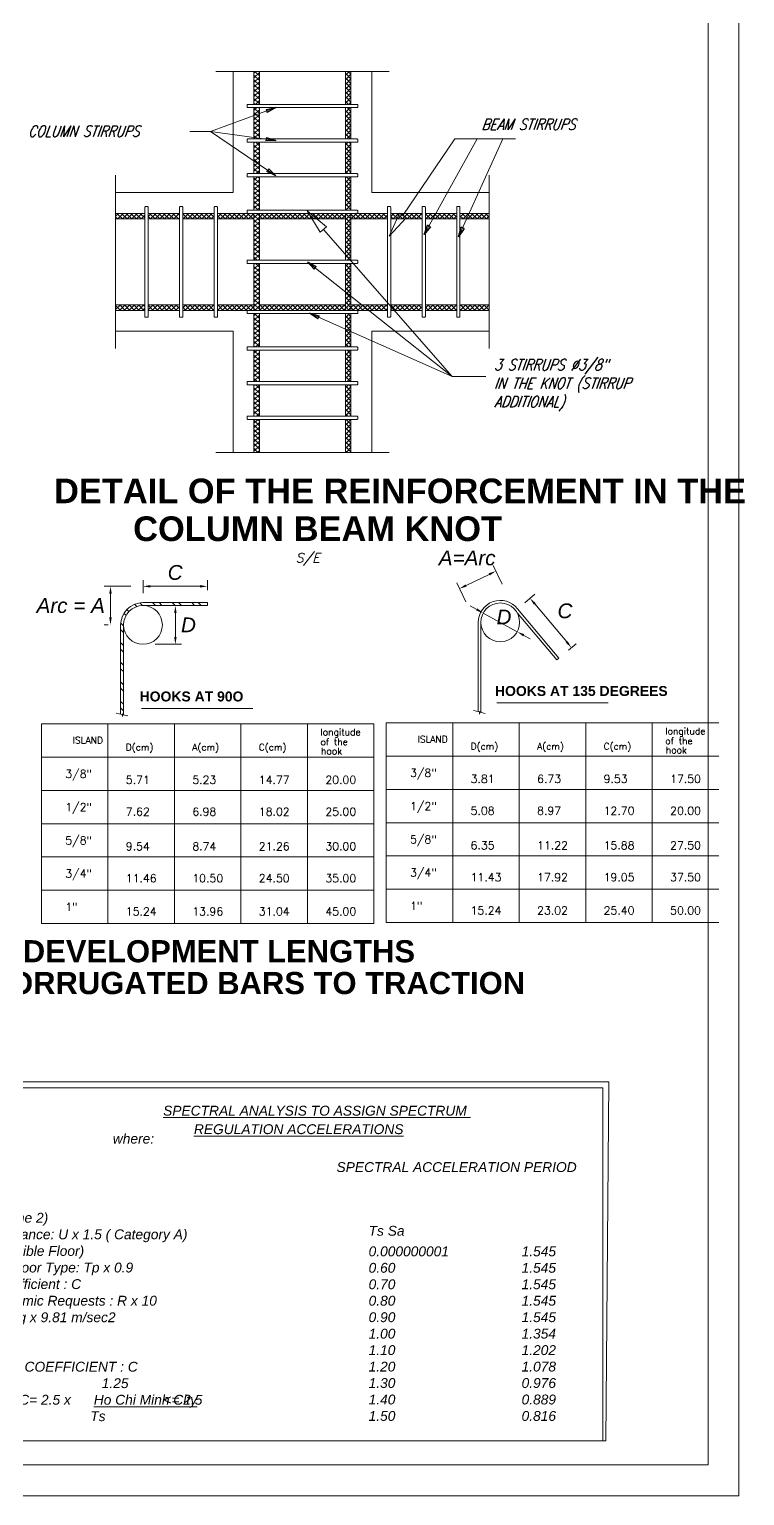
# Model space of a CAD drawing. Header units: millimetres. Extents: x 68 to 194, y 47 to 103.
# Drawn here: x 187.99 to 193.8, y 75.1 to 87.01 of the extents above; entities that cross this region are included whole.
import ezdxf

# ---------------------------------------------------------------- set-up
doc = ezdxf.new("R2010")
doc.units = ezdxf.units.MM
for name, color, linetype, lineweight in [('E_Fierros', 2, 'Continuous', 50), ('G_Complemento', 30, 'Continuous', 20), ('G_Texto', 122, 'Continuous', 20)]:
    doc.layers.add(name, color=color, linetype=linetype, lineweight=lineweight)
doc.layers.add('G_Acotación', color=171, linetype='Continuous')
doc.styles.add('ARIAL', font='ariali.ttf', dxfattribs={"height": 0.12})
doc.styles.add('Textos', font='simplex.shx', dxfattribs={"width": 0.8, "oblique": 20})
doc.styles.add('Titulo Detalles', font='swissb.ttf')
doc.dimstyles.new('Indicadores', dxfattribs={"dimtxt": 0.08, "dimasz": 0.08, "dimexe": 0.05, "dimexo": 0.1, "dimgap": 0.05, "dimtad": 2, "dimtih": 1, "dimtoh": 1, "dimzin": 4, "dimdsep": 46, "dimtxsty": 'ARIAL', "dimblk1": 'ARCHTICK', "dimblk2": 'ARCHTICK', "dimsah": 1, "dimcen": 0.02, "dimclrd": 8, "dimclre": 8, "dimclrt": 7, "dimadec": 0, "dimazin": 0, "dimtfac": 1, "dimtmove": 2, "dimatfit": 3, "dimldrblk": 'CLOSEDBLANK', "dimfxl": 0, "dimtolj": 1, "dimtzin": 4, "dimlwd": 9, "dimlwe": 9, "dimarcsym": 0})
pattern_1 = [(315, (-71.905076, 10.154783), (0.0189427278, 0.0189427278), [])]
pattern_2 = [(45, (-71.905076, 10.154783), (-0.0189427278, 0.0189427278), [])]

# ---------------------------------------------------------------- blocks, each defined once
blk = doc.blocks.new('*D428')
at = {"layer": 'Defpoints', "color": 0}
for p in [(188.914, 82.331), (188.914, 82.016), (189.177, 82.016)]:
    blk.add_point(p, dxfattribs=at)
at = {"layer": 'G_Acotación', "color": 8, "lineweight": 9}
for p, q in [((189.014, 82.331), (189.227, 82.331)), ((189.177, 82.271), (189.177, 82.076)), ((189.014, 82.016), (189.227, 82.016))]:
    blk.add_line(p, q, dxfattribs=at)
at = {"layer": 'G_Acotación', "color": 8}
for points in [[(189.167, 82.271), (189.187, 82.271), (189.177, 82.331)], [(189.167, 82.076), (189.187, 82.076), (189.177, 82.016)]]:
    blk.add_solid(points, dxfattribs=at)
at = {"layer": 'G_Acotación', "color": 7, "lineweight": 5, "insert": (189.283, 82.174), "char_height": 0.12, "attachment_point": 5, "style": 'ARIAL'}
blk.add_mtext('\\A1;D', dxfattribs=at)
blk = doc.blocks.new('_ClosedBlank')
at = {"color": 0, "linetype": 'ByBlock', "lineweight": -2}
for p, q in [((-1, 0.167), (0, 0)), ((-1, 0.167), (-1, -0.167)), ((0, 0), (-1, -0.167))]:
    blk.add_line(p, q, dxfattribs=at)
blk = doc.blocks.new('*D429')
at = {"layer": 'Defpoints', "color": 0}
for p in [(188.914, 82.487), (188.914, 82.331), (189.437, 82.355)]:
    blk.add_point(p, dxfattribs=at)
at = {"layer": 'G_Acotación', "color": 8, "lineweight": 9}
for p, q in [((188.914, 82.431), (188.914, 82.537)), ((189.437, 82.455), (189.437, 82.537)), ((189.377, 82.487), (188.974, 82.487))]:
    blk.add_line(p, q, dxfattribs=at)
at = {"layer": 'G_Acotación', "color": 8}
for points in [[(188.974, 82.497), (188.974, 82.477), (188.914, 82.487)], [(189.377, 82.497), (189.377, 82.477), (189.437, 82.487)]]:
    blk.add_solid(points, dxfattribs=at)
at = {"layer": 'G_Acotación', "color": 7, "lineweight": 5, "insert": (189.175, 82.599), "char_height": 0.12, "attachment_point": 5, "style": 'ARIAL'}
blk.add_mtext('\\A1;C', dxfattribs=at)
blk = doc.blocks.new('*D430')
at = {"layer": 'Defpoints', "color": 0}
for p in [(188.914, 82.487), (188.65, 82.174), (188.732, 82.174)]:
    blk.add_point(p, dxfattribs=at)
at = {"layer": 'G_Acotación', "color": 8, "lineweight": 9}
for p, q in [((188.814, 82.487), (188.6, 82.487)), ((188.65, 82.427), (188.65, 82.234)), ((188.632, 82.174), (188.6, 82.174))]:
    blk.add_line(p, q, dxfattribs=at)
at = {"layer": 'G_Acotación', "color": 8}
for points in [[(188.64, 82.427), (188.66, 82.427), (188.65, 82.487)], [(188.64, 82.234), (188.66, 82.234), (188.65, 82.174)]]:
    blk.add_solid(points, dxfattribs=at)
at = {"layer": 'G_Acotación', "color": 7, "lineweight": 5, "insert": (188.327, 82.33), "char_height": 0.12, "attachment_point": 5, "style": 'ARIAL'}
blk.add_mtext('\\A1;Arc = A', dxfattribs=at)
blk = doc.blocks.new('*D431')
at = {"layer": 'Defpoints', "color": 0}
for p in [(191.937, 82.29), (192.056, 82.39), (192.291, 81.904)]:
    blk.add_point(p, dxfattribs=at)
at = {"layer": 'G_Acotación', "color": 8, "lineweight": 9}
for p, q in [((192.013, 82.354), (192.094, 82.422)), ((192.354, 82.035), (192.095, 82.344)), ((192.368, 81.969), (192.431, 82.021))]:
    blk.add_line(p, q, dxfattribs=at)
at = {"layer": 'G_Acotación', "color": 8}
for points in [[(192.102, 82.351), (192.087, 82.338), (192.056, 82.39)], [(192.362, 82.042), (192.346, 82.029), (192.392, 81.989)]]:
    blk.add_solid(points, dxfattribs=at)
at = {"layer": 'G_Acotación', "color": 7, "lineweight": 5, "insert": (192.34, 82.287), "char_height": 0.12, "attachment_point": 5, "style": 'ARIAL'}
blk.add_mtext('\\A1;C', dxfattribs=at)
blk = doc.blocks.new('*D432')
at = {"layer": 'Defpoints', "color": 0}
for p in [(191.677, 82.27), (191.953, 82.118)]:
    blk.add_point(p, dxfattribs=at)
at = {"layer": 'G_Acotación', "color": 8, "lineweight": 9}
for p, q in [((191.624, 82.299), (191.571, 82.328)), ((191.677, 82.27), (191.953, 82.118)), ((192.005, 82.089), (192.058, 82.061))]:
    blk.add_line(p, q, dxfattribs=at)
at = {"layer": 'G_Acotación', "color": 8}
for points in [[(191.629, 82.308), (191.619, 82.29), (191.677, 82.27)], [(192.01, 82.098), (192, 82.081), (191.953, 82.118)]]:
    blk.add_solid(points, dxfattribs=at)
at = {"layer": 'G_Acotación', "color": 7, "lineweight": 5, "insert": (191.845, 82.238), "char_height": 0.12, "attachment_point": 5, "style": 'ARIAL'}
blk.add_mtext('\\A1;D', dxfattribs=at)
blk = doc.blocks.new('*D433')
at = {"layer": 'Defpoints', "color": 0}
for p in [(191.779, 82.61), (191.873, 82.414), (191.577, 82.272)]:
    blk.add_point(p, dxfattribs=at)
at = {"layer": 'G_Acotación', "color": 8, "lineweight": 9}
for p, q in [((191.83, 82.504), (191.757, 82.655)), ((191.537, 82.494), (191.725, 82.584)), ((191.534, 82.362), (191.461, 82.514))]:
    blk.add_line(p, q, dxfattribs=at)
at = {"layer": 'G_Acotación', "color": 8}
for points in [[(191.721, 82.593), (191.729, 82.575), (191.779, 82.61)], [(191.533, 82.503), (191.541, 82.485), (191.483, 82.468)]]:
    blk.add_solid(points, dxfattribs=at)
at = {"layer": 'G_Acotación', "color": 7, "lineweight": 5, "insert": (191.546, 82.717), "char_height": 0.12, "attachment_point": 5, "style": 'ARIAL'}
blk.add_mtext('\\A1;A=Arc', dxfattribs=at)
blk = doc.blocks.new('_ArchTick')
at = {"color": 0, "linetype": 'ByBlock', "const_width": 0.15}
blk.add_lwpolyline([(-0.5, -0.5), (0.5, 0.5)], dxfattribs=at)

msp = doc.modelspace()

# ---------------------------------------------------------------- hatches: boundary and pattern name
at = {"layer": 'E_Fierros', "linetype": 'ByBlock', "lineweight": 5}
h = msp.add_hatch(dxfattribs=at)
h.set_pattern_fill('ANSI32', color=256, scale=0.3, angle=90, style=0)
h.set_pattern_definition([(135, (140.57734, 52.49165), (-0.07954951, -0.07954951), []), (135, (140.57734, 52.54468), (-0.07954951, -0.07954951), [])])
h.paths.add_polyline_path([(189.4369, 82.3311), (189.4369, 82.3547), (188.9136, 82.3547, 0.4142136), (188.7325, 82.1736), (188.7325, 81.7686), (188.7325, 81.449), (188.7481, 81.445), (188.7492, 81.4538), (188.7497, 81.4448), (188.7561, 81.4432), (188.7561, 81.7686), (188.7561, 82.1736, -0.4142136), (188.9136, 82.3311)])
at = {"layer": 'G_Complemento', "lineweight": 5}
h = msp.add_hatch(dxfattribs=at)
h.set_pattern_fill('LINE', color=256, scale=0.008438, angle=315, style=0)
h.set_pattern_definition(pattern_1)
h.paths.add_polyline_path([(189.8594, 86.3739), (189.8148, 86.3739), (189.8148, 86.1194), (189.8594, 86.1194)])
h.paths.add_polyline_path([(189.8594, 86.0927), (189.8148, 86.0927), (189.8148, 85.8382), (189.8594, 85.8382)])
h.paths.add_polyline_path([(189.8594, 85.8114), (189.8148, 85.8114), (189.8148, 85.5422), (189.8594, 85.5422)])
h.paths.add_polyline_path([(189.8594, 85.5154), (189.8148, 85.5154), (189.8148, 85.1351), (189.8594, 85.1351)])
h.paths.add_polyline_path([(189.8594, 85.1083), (189.8148, 85.1083), (189.8148, 84.7279), (189.8594, 84.7279)])
h.paths.add_polyline_path([(189.8594, 84.7011), (189.8148, 84.7011), (189.8148, 84.4319), (189.8594, 84.4319)])
h.paths.add_polyline_path([(189.8594, 84.4052), (189.8148, 84.4052), (189.8148, 84.1507), (189.8594, 84.1507)])
h.paths.add_polyline_path([(189.8594, 84.1239), (189.8148, 84.1239), (189.8148, 83.8694), (189.8594, 83.8694)])
h.paths.add_polyline_path([(189.8594, 83.8427), (189.8148, 83.8427), (189.8148, 83.5748), (189.8594, 83.5748)])
h.paths.add_polyline_path([(190.6023, 83.8427), (190.5576, 83.8427), (190.5576, 83.5748), (190.6023, 83.5748)])
h.paths.add_polyline_path([(190.6023, 84.1239), (190.5576, 84.1239), (190.5576, 83.8694), (190.6023, 83.8694)])
h.paths.add_polyline_path([(190.6023, 84.4052), (190.5576, 84.4052), (190.5576, 84.1507), (190.6023, 84.1507)])
h.paths.add_polyline_path([(190.6023, 84.7011), (190.5576, 84.7011), (190.5576, 84.4319), (190.6023, 84.4319)])
h.paths.add_polyline_path([(190.6023, 85.1083), (190.5576, 85.1083), (190.5576, 84.7279), (190.6023, 84.7279)])
h.paths.add_polyline_path([(190.6023, 85.5154), (190.5576, 85.5154), (190.5576, 85.1351), (190.6023, 85.1351)])
h.paths.add_polyline_path([(190.6023, 85.8114), (190.5576, 85.8114), (190.5576, 85.5422), (190.6023, 85.5422)])
h.paths.add_polyline_path([(190.6023, 86.0927), (190.5576, 86.0927), (190.5576, 85.8382), (190.6023, 85.8382)])
h.paths.add_polyline_path([(190.6023, 86.3739), (190.5576, 86.3739), (190.5576, 86.1194), (190.6023, 86.1194)])
h.paths.add_polyline_path([(190.6023, 86.6685), (190.5576, 86.6685), (190.5576, 86.4007), (190.6023, 86.4007)])
h = msp.add_hatch(dxfattribs=at)
h.set_pattern_fill('LINE', color=256, scale=0.008438, angle=45, style=0)
h.set_pattern_definition(pattern_2)
h.paths.add_polyline_path([(189.8594, 86.3739), (189.8148, 86.3739), (189.8148, 86.1194), (189.8594, 86.1194)])
h.paths.add_polyline_path([(189.8594, 86.0927), (189.8148, 86.0927), (189.8148, 85.8382), (189.8594, 85.8382)])
h.paths.add_polyline_path([(189.8594, 85.8114), (189.8148, 85.8114), (189.8148, 85.5422), (189.8594, 85.5422)])
h.paths.add_polyline_path([(189.8594, 85.5154), (189.8148, 85.5154), (189.8148, 85.1351), (189.8594, 85.1351)])
h.paths.add_polyline_path([(189.8594, 85.1083), (189.8148, 85.1083), (189.8148, 84.7279), (189.8594, 84.7279)])
h.paths.add_polyline_path([(189.8594, 84.7011), (189.8148, 84.7011), (189.8148, 84.4319), (189.8594, 84.4319)])
h.paths.add_polyline_path([(189.8594, 84.4052), (189.8148, 84.4052), (189.8148, 84.1507), (189.8594, 84.1507)])
h.paths.add_polyline_path([(189.8594, 84.1239), (189.8148, 84.1239), (189.8148, 83.8694), (189.8594, 83.8694)])
h.paths.add_polyline_path([(189.8594, 83.8427), (189.8148, 83.8427), (189.8148, 83.5748), (189.8594, 83.5748)])
h.paths.add_polyline_path([(190.6023, 83.8427), (190.5576, 83.8427), (190.5576, 83.5748), (190.6023, 83.5748)])
h.paths.add_polyline_path([(190.6023, 84.1239), (190.5576, 84.1239), (190.5576, 83.8694), (190.6023, 83.8694)])
h.paths.add_polyline_path([(190.6023, 84.4052), (190.5576, 84.4052), (190.5576, 84.1507), (190.6023, 84.1507)])
h.paths.add_polyline_path([(190.6023, 84.7011), (190.5576, 84.7011), (190.5576, 84.4319), (190.6023, 84.4319)])
h.paths.add_polyline_path([(190.6023, 85.1083), (190.5576, 85.1083), (190.5576, 84.7279), (190.6023, 84.7279)])
h.paths.add_polyline_path([(190.6023, 85.5154), (190.5576, 85.5154), (190.5576, 85.1351), (190.6023, 85.1351)])
h.paths.add_polyline_path([(190.6023, 85.8114), (190.5576, 85.8114), (190.5576, 85.5422), (190.6023, 85.5422)])
h.paths.add_polyline_path([(190.6023, 86.0927), (190.5576, 86.0927), (190.5576, 85.8382), (190.6023, 85.8382)])
h.paths.add_polyline_path([(190.6023, 86.3739), (190.5576, 86.3739), (190.5576, 86.1194), (190.6023, 86.1194)])
h.paths.add_polyline_path([(190.6023, 86.6685), (190.5576, 86.6685), (190.5576, 86.4007), (190.6023, 86.4007)])
h = msp.add_hatch(dxfattribs=at)
h.set_pattern_fill('LINE', color=256, scale=0.008438, angle=45, style=0)
h.set_pattern_definition(pattern_2)
h.paths.add_polyline_path([(189.8594, 86.6685), (189.8148, 86.6685), (189.8148, 86.4007), (189.8594, 86.4007)])
h = msp.add_hatch(dxfattribs=at)
h.set_pattern_fill('LINE', color=256, scale=0.008438, angle=315, style=0)
h.set_pattern_definition(pattern_1)
h.paths.add_polyline_path([(189.8594, 86.6685), (189.8148, 86.6685), (189.8148, 86.4007), (189.8594, 86.4007)])
h = msp.add_hatch(dxfattribs=at)
h.set_pattern_fill('LINE', color=256, scale=0.008438, angle=45, style=0)
h.set_pattern_definition(pattern_2)
h.paths.add_polyline_path([(188.9295, 85.5154), (188.6919, 85.5154), (188.6919, 85.4708), (188.9295, 85.4708)])
h.paths.add_polyline_path([(189.2107, 85.5154), (188.9563, 85.5154), (188.9563, 85.4708), (189.2107, 85.4708)])
h.paths.add_polyline_path([(189.492, 85.5154), (189.2375, 85.5154), (189.2375, 85.4708), (189.492, 85.4708)])
h.paths.add_polyline_path([(189.8148, 85.5154), (189.7658, 85.5154), (189.5188, 85.5154), (189.5188, 85.4708), (189.8148, 85.4708)])
h.paths.add_polyline_path([(190.5576, 85.5154), (189.8594, 85.5154), (189.8594, 85.4708), (190.5576, 85.4708)])
h.paths.add_polyline_path([(190.8982, 85.5154), (190.6023, 85.5154), (190.6023, 85.4708), (190.8982, 85.4708)])
h.paths.add_polyline_path([(191.1795, 85.5154), (190.925, 85.5154), (190.925, 85.4708), (191.1795, 85.4708)])
h.paths.add_polyline_path([(191.4607, 85.5154), (191.2063, 85.5154), (191.2063, 85.4708), (191.4607, 85.4708)])
h.paths.add_polyline_path([(191.7251, 85.5154), (191.4875, 85.5154), (191.4875, 85.4708), (191.7251, 85.4708)])
h.paths.add_polyline_path([(191.7251, 84.7726), (191.4875, 84.7726), (191.4875, 84.7279), (191.7251, 84.7279)])
h.paths.add_polyline_path([(191.4607, 84.7726), (191.2063, 84.7726), (191.2063, 84.7279), (191.4607, 84.7279)])
h.paths.add_polyline_path([(191.1795, 84.7726), (190.925, 84.7726), (190.925, 84.7279), (191.1795, 84.7279)])
h.paths.add_polyline_path([(190.8982, 84.7726), (190.6023, 84.7726), (190.6023, 84.7279), (190.6512, 84.7279), (190.8982, 84.7279)])
h.paths.add_polyline_path([(190.5576, 84.7726), (189.8594, 84.7726), (189.8594, 84.7279), (190.5576, 84.7279)])
h.paths.add_polyline_path([(189.8148, 84.7726), (189.5188, 84.7726), (189.5188, 84.7279), (189.8148, 84.7279)])
h.paths.add_polyline_path([(189.492, 84.7726), (189.2375, 84.7726), (189.2375, 84.7279), (189.492, 84.7279)])
h.paths.add_polyline_path([(189.2107, 84.7726), (188.9563, 84.7726), (188.9563, 84.7279), (189.2107, 84.7279)])
h.paths.add_polyline_path([(188.9295, 84.7726), (188.6919, 84.7726), (188.6919, 84.7279), (188.9295, 84.7279)])
h = msp.add_hatch(dxfattribs=at)
h.set_pattern_fill('LINE', color=256, scale=0.008438, angle=315, style=0)
h.set_pattern_definition(pattern_1)
h.paths.add_polyline_path([(188.9295, 85.5154), (188.6919, 85.5154), (188.6919, 85.4708), (188.9295, 85.4708)])
h.paths.add_polyline_path([(189.2107, 85.5154), (188.9563, 85.5154), (188.9563, 85.4708), (189.2107, 85.4708)])
h.paths.add_polyline_path([(189.492, 85.5154), (189.2375, 85.5154), (189.2375, 85.4708), (189.492, 85.4708)])
h.paths.add_polyline_path([(189.8148, 85.5154), (189.7658, 85.5154), (189.5188, 85.5154), (189.5188, 85.4708), (189.8148, 85.4708)])
h.paths.add_polyline_path([(190.5576, 85.5154), (189.8594, 85.5154), (189.8594, 85.4708), (190.5576, 85.4708)])
h.paths.add_polyline_path([(190.8982, 85.5154), (190.6023, 85.5154), (190.6023, 85.4708), (190.8982, 85.4708)])
h.paths.add_polyline_path([(191.1795, 85.5154), (190.925, 85.5154), (190.925, 85.4708), (191.1795, 85.4708)])
h.paths.add_polyline_path([(191.4607, 85.5154), (191.2063, 85.5154), (191.2063, 85.4708), (191.4607, 85.4708)])
h.paths.add_polyline_path([(191.7251, 85.5154), (191.4875, 85.5154), (191.4875, 85.4708), (191.7251, 85.4708)])
h.paths.add_polyline_path([(191.7251, 84.7726), (191.4875, 84.7726), (191.4875, 84.7279), (191.7251, 84.7279)])
h.paths.add_polyline_path([(191.4607, 84.7726), (191.2063, 84.7726), (191.2063, 84.7279), (191.4607, 84.7279)])
h.paths.add_polyline_path([(191.1795, 84.7726), (190.925, 84.7726), (190.925, 84.7279), (191.1795, 84.7279)])
h.paths.add_polyline_path([(190.8982, 84.7726), (190.6023, 84.7726), (190.6023, 84.7279), (190.6512, 84.7279), (190.8982, 84.7279)])
h.paths.add_polyline_path([(190.5576, 84.7726), (189.8594, 84.7726), (189.8594, 84.7279), (190.5576, 84.7279)])
h.paths.add_polyline_path([(189.8148, 84.7726), (189.5188, 84.7726), (189.5188, 84.7279), (189.8148, 84.7279)])
h.paths.add_polyline_path([(189.492, 84.7726), (189.2375, 84.7726), (189.2375, 84.7279), (189.492, 84.7279)])
h.paths.add_polyline_path([(189.2107, 84.7726), (188.9563, 84.7726), (188.9563, 84.7279), (189.2107, 84.7279)])
h.paths.add_polyline_path([(188.9295, 84.7726), (188.6919, 84.7726), (188.6919, 84.7279), (188.9295, 84.7279)])

# ---------------------------------------------------------------- linework, layer by layer
at = {"lineweight": 5}
for points in [[(193.7519, 75.1029), (193.7519, 102.6587), (152.7019, 102.6587), (152.7019, 75.1029)], [(193.5019, 75.3529), (193.5019, 102.4087), (152.9519, 102.4087), (152.9519, 75.3529)]]:
    msp.add_lwpolyline(points, close=True, dxfattribs=at)
at = {"layer": 'E_Fierros', "linetype": 'ByBlock', "lineweight": 5}
for p, q in [((188.9136, 82.3547), (189.4369, 82.3547)), ((188.9136, 82.3311), (189.4369, 82.3311)), ((189.4369, 82.3547), (189.4369, 82.3311)), ((191.9548, 82.3051), (192.2911, 81.9043)), ((188.7325, 82.1736), (188.7325, 81.7686)), ((188.7561, 82.1736), (188.7561, 81.7686)), ((191.6361, 82.1943), (191.6361, 81.4691)), ((191.6571, 82.1943), (191.6571, 81.7893)), ((191.9514, 82.2725), (192.273, 81.8891)), ((192.2911, 81.9043), (192.273, 81.8891)), ((188.7325, 81.7686), (188.7325, 81.449)), ((188.7561, 81.7686), (188.7561, 81.4432)), ((191.6571, 81.7893), (191.6571, 81.4639))]:
    msp.add_line(p, q, dxfattribs=at)
for centre in [(188.9136, 82.1736), (191.8146, 82.1943)]:
    msp.add_circle(centre, 0.1575, dxfattribs=at)
for centre, radius, start, end in [((188.9136, 82.1736), 0.1811, 90, 180), ((191.8148, 82.1942), 0.1786, 38.40169, 179.96038)]:
    msp.add_arc(centre, radius, start, end, dxfattribs=at)
at = {"layer": 'G_Acotación', "lineweight": 5}
msp.add_line((190.3788, 85.3854), (191.4243, 84.191), dxfattribs=at)
msp.add_lwpolyline([(191.0237, 85.4971), (191.4459, 86.1199), (191.6281, 86.1199)], dxfattribs=at)
at = {"layer": 'G_Complemento', "lineweight": 5}
for p, q in [((189.5054, 86.6685), (190.9116, 86.6685)), ((188.6919, 84.4185), (188.6919, 85.8248)), ((191.7251, 84.4185), (191.7251, 85.8248)), ((190.9116, 83.5748), (189.5054, 83.5748)), ((188.0892, 81.3696), (188.0892, 79.7496)), ((188.0892, 81.3696), (190.7892, 81.3696)), ((188.6292, 81.3696), (188.6292, 79.7496)), ((189.1692, 81.3696), (189.1692, 79.7496)), ((189.7092, 81.3673), (189.7092, 79.7496)), ((190.2492, 81.3649), (190.2492, 79.7496)), ((190.7892, 81.3696), (190.7892, 79.7496)), ((190.8887, 81.3776), (190.8887, 79.7576)), ((190.8887, 81.3776), (193.5887, 81.3776)), ((191.4287, 81.3776), (191.4287, 79.7576)), ((191.9687, 81.3776), (191.9687, 79.7576)), ((192.5087, 81.3752), (192.5087, 79.7576)), ((193.0487, 81.3728), (193.0487, 79.7576)), ((188.0892, 81.0996), (190.7892, 81.0996)), ((190.8887, 81.1076), (193.5887, 81.1076)), ((188.0892, 80.8296), (190.7892, 80.8296)), ((190.8887, 80.8376), (193.5887, 80.8376)), ((188.0892, 80.5596), (190.7892, 80.5596)), ((190.8887, 80.5676), (193.5887, 80.5676)), ((188.0892, 80.2896), (190.7892, 80.2896)), ((190.8887, 80.2976), (193.5887, 80.2976)), ((188.0892, 80.0196), (190.7892, 80.0196)), ((190.8887, 80.0276), (193.5887, 80.0276)), ((188.0892, 79.7496), (190.7892, 79.7496)), ((190.8887, 79.7576), (193.5887, 79.7576))]:
    msp.add_line(p, q, dxfattribs=at)
for points in [[(189.7585, 86.3934), (189.7585, 86.3812, 0.4142136), (189.7658, 86.3739), (190.6512, 86.3739, 0.4142136), (190.6585, 86.3812), (190.6585, 86.3934, 0.4142136), (190.6512, 86.4007), (189.7658, 86.4007, 0.4142136)], [(189.7585, 86.1121), (189.7585, 86.1, 0.4142136), (189.7658, 86.0927), (190.6512, 86.0927, 0.4142136), (190.6585, 86.1), (190.6585, 86.1121, 0.4142136), (190.6512, 86.1194), (189.7658, 86.1194, 0.4142136)], [(189.7585, 85.8309), (189.7585, 85.8187, 0.4142136), (189.7658, 85.8114), (190.6512, 85.8114, 0.4142136), (190.6585, 85.8187), (190.6585, 85.8309, 0.4142136), (190.6512, 85.8382), (189.7658, 85.8382, 0.4142136)], [(188.9368, 85.5717), (188.949, 85.5717, -0.4142136), (188.9563, 85.5644), (188.9563, 84.679, -0.4142136), (188.949, 84.6717), (188.9368, 84.6717, -0.4142136), (188.9295, 84.679), (188.9295, 85.5644, -0.4142136)], [(189.2181, 85.5717), (189.2302, 85.5717, -0.4142136), (189.2375, 85.5644), (189.2375, 84.679, -0.4142136), (189.2302, 84.6717), (189.2181, 84.6717, -0.4142136), (189.2107, 84.679), (189.2107, 85.5644, -0.4142136)], [(189.4993, 85.5717), (189.5115, 85.5717, -0.4142136), (189.5188, 85.5644), (189.5188, 84.679, -0.4142136), (189.5115, 84.6717), (189.4993, 84.6717, -0.4142136), (189.492, 84.679), (189.492, 85.5644, -0.4142136)], [(190.9177, 85.5717), (190.9056, 85.5717, 0.4142136), (190.8982, 85.5644), (190.8982, 84.679, 0.4142136), (190.9056, 84.6717), (190.9177, 84.6717, 0.4142136), (190.925, 84.679), (190.925, 85.5644, 0.4142136)], [(191.199, 85.5717), (191.1868, 85.5717, 0.4142136), (191.1795, 85.5644), (191.1795, 84.679, 0.4142136), (191.1868, 84.6717), (191.199, 84.6717, 0.4142136), (191.2063, 84.679), (191.2063, 85.5644, 0.4142136)], [(191.4802, 85.5717), (191.4681, 85.5717, 0.4142136), (191.4607, 85.5644), (191.4607, 84.679, 0.4142136), (191.4681, 84.6717), (191.4802, 84.6717, 0.4142136), (191.4875, 84.679), (191.4875, 85.5644, 0.4142136)], [(189.7585, 84.4125), (189.7585, 84.4246, -0.4142136), (189.7658, 84.4319), (190.6512, 84.4319, -0.4142136), (190.6585, 84.4246), (190.6585, 84.4125, -0.4142136), (190.6512, 84.4052), (189.7658, 84.4052, -0.4142136)], [(189.7585, 84.1312), (189.7585, 84.1434, -0.4142136), (189.7658, 84.1507), (190.6512, 84.1507, -0.4142136), (190.6585, 84.1434), (190.6585, 84.1312, -0.4142136), (190.6512, 84.1239), (189.7658, 84.1239, -0.4142136)], [(189.7585, 83.85), (189.7585, 83.8621, -0.4142136), (189.7658, 83.8694), (190.6512, 83.8694, -0.4142136), (190.6585, 83.8621), (190.6585, 83.85, -0.4142136), (190.6512, 83.8427), (189.7658, 83.8427, -0.4142136)]]:
    msp.add_lwpolyline(points, format="xyb", close=True, dxfattribs=at)
at = {"layer": 'G_Complemento', "linetype": 'ByBlock', "lineweight": 5}
for points in [[(188.7913, 81.4347), (188.7497, 81.4448), (188.7492, 81.4538), (188.7462, 81.4292), (188.7452, 81.4458), (188.6966, 81.4583)], [(191.6923, 81.4554), (191.6507, 81.4655), (191.6502, 81.4745), (191.6472, 81.4499), (191.6462, 81.4665), (191.5976, 81.479)]]:
    msp.add_lwpolyline(points, dxfattribs=at)
at = {"layer": 'G_Complemento', "color": 0, "lineweight": 5}
msp.add_lwpolyline([(186.4783, 75.5488), (192.672, 75.5488), (192.697, 78.4644), (186.5033, 78.4644)], close=True, dxfattribs=at)
at = {"layer": 'G_Complemento', "lineweight": 5, "ltscale": 1.1}
msp.add_lwpolyline([(186.5033, 75.5488), (192.647, 75.5488), (192.647, 78.4144), (186.5033, 78.4144)], close=True, dxfattribs=at)
at = {"layer": 'G_Texto', "lineweight": 5}
for p, q in [((189.646, 85.6842), (189.646, 86.6685)), ((189.8148, 86.6685), (189.8148, 86.4007)), ((189.8594, 86.6685), (189.8594, 86.4007)), ((190.5576, 86.4007), (190.5576, 86.6685)), ((190.6023, 86.4007), (190.6023, 86.6685)), ((190.771, 86.6685), (190.771, 85.6842)), ((189.8148, 86.3739), (189.8148, 86.1194)), ((189.8594, 86.3739), (189.8594, 86.1194)), ((190.5576, 86.1194), (190.5576, 86.3739)), ((190.6023, 86.1194), (190.6023, 86.3739)), ((189.8148, 86.0927), (189.8148, 85.8382)), ((189.8594, 86.0927), (189.8594, 85.8382)), ((190.5576, 85.8382), (190.5576, 86.0927)), ((190.6023, 85.8382), (190.6023, 86.0927)), ((189.8148, 85.8114), (189.8148, 85.5422)), ((189.8594, 85.8114), (189.8594, 85.5422)), ((190.5576, 85.5422), (190.5576, 85.8114)), ((190.6023, 85.5422), (190.6023, 85.8114)), ((189.646, 85.6842), (188.6919, 85.6842)), ((191.7251, 85.6842), (190.771, 85.6842)), ((188.9295, 85.5154), (188.6919, 85.5154)), ((189.2107, 85.5154), (188.9563, 85.5154)), ((189.492, 85.5154), (189.2375, 85.5154)), ((189.8148, 85.5154), (189.5188, 85.5154)), ((189.8148, 85.5154), (189.8148, 85.1351)), ((189.8594, 85.5154), (189.8594, 85.1351)), ((190.5576, 85.5154), (189.8594, 85.5154)), ((190.5576, 85.1351), (190.5576, 85.5154)), ((190.6023, 85.1351), (190.6023, 85.5154)), ((190.8982, 85.5154), (190.6023, 85.5154)), ((191.1795, 85.5154), (190.925, 85.5154)), ((191.4607, 85.5154), (191.2063, 85.5154)), ((191.7251, 85.5154), (191.4875, 85.5154)), ((188.9295, 85.4708), (188.6919, 85.4708)), ((189.2107, 85.4708), (188.9563, 85.4708)), ((189.492, 85.4708), (189.2375, 85.4708)), ((189.8148, 85.4708), (189.5188, 85.4708)), ((190.5576, 85.4708), (189.8594, 85.4708)), ((190.8982, 85.4708), (190.6023, 85.4708)), ((191.1795, 85.4708), (190.925, 85.4708)), ((191.4607, 85.4708), (191.2063, 85.4708)), ((191.7251, 85.4708), (191.4875, 85.4708)), ((189.8148, 85.1083), (189.8148, 84.7279)), ((189.8594, 85.1083), (189.8594, 84.7279)), ((190.5576, 84.7279), (190.5576, 85.1083)), ((190.6023, 84.7279), (190.6023, 85.1083)), ((188.6919, 84.7726), (188.9295, 84.7726)), ((188.6919, 84.7279), (188.9295, 84.7279)), ((188.9563, 84.7726), (189.2107, 84.7726)), ((188.9563, 84.7279), (189.2107, 84.7279)), ((189.2375, 84.7726), (189.492, 84.7726)), ((189.2375, 84.7279), (189.492, 84.7279)), ((189.5188, 84.7726), (189.8148, 84.7726)), ((189.5188, 84.7279), (189.8148, 84.7279)), ((189.8148, 84.7011), (189.8148, 84.4319)), ((189.8594, 84.7726), (190.5576, 84.7726)), ((189.8594, 84.7279), (190.5576, 84.7279)), ((189.8594, 84.7011), (189.8594, 84.4319)), ((190.5576, 84.4319), (190.5576, 84.7011)), ((190.6023, 84.7726), (190.8982, 84.7726)), ((190.6023, 84.7279), (190.8982, 84.7279)), ((190.6023, 84.4319), (190.6023, 84.7011)), ((190.925, 84.7726), (191.1795, 84.7726)), ((190.925, 84.7279), (191.1795, 84.7279)), ((191.2063, 84.7726), (191.4607, 84.7726)), ((191.2063, 84.7279), (191.4607, 84.7279)), ((191.4875, 84.7726), (191.7251, 84.7726)), ((191.4875, 84.7279), (191.7251, 84.7279)), ((188.6919, 84.5592), (189.646, 84.5592)), ((189.646, 83.5748), (189.646, 84.5592)), ((190.771, 84.5592), (191.7251, 84.5592)), ((190.771, 84.5592), (190.771, 83.5748)), ((189.8148, 84.4052), (189.8148, 84.1507)), ((189.8594, 84.4052), (189.8594, 84.1507)), ((190.5576, 84.1507), (190.5576, 84.4052)), ((190.6023, 84.1507), (190.6023, 84.4052)), ((189.8148, 84.1239), (189.8148, 83.8694)), ((189.8594, 84.1239), (189.8594, 83.8694)), ((190.5576, 83.8694), (190.5576, 84.1239)), ((190.6023, 83.8694), (190.6023, 84.1239)), ((189.8148, 83.8427), (189.8148, 83.5748)), ((189.8594, 83.8427), (189.8594, 83.5748)), ((190.5576, 83.5748), (190.5576, 83.8427)), ((190.6023, 83.5748), (190.6023, 83.8427)), ((188.9023, 81.496), (189.8049, 81.496)), ((191.7874, 81.5405), (192.69, 81.5405))]:
    msp.add_line(p, q, dxfattribs=at)
for points in [[(189.7585, 85.5349), (189.7585, 85.5227, 0.4142136), (189.7658, 85.5154), (190.6512, 85.5154, 0.4142136), (190.6585, 85.5227), (190.6585, 85.5349, 0.4142136), (190.6512, 85.5422), (189.7658, 85.5422, 0.4142136)], [(189.7585, 85.1278), (189.7585, 85.1156, 0.4142136), (189.7658, 85.1083), (190.6512, 85.1083, 0.4142136), (190.6585, 85.1156), (190.6585, 85.1278, 0.4142136), (190.6512, 85.1351), (189.7658, 85.1351, 0.4142136)], [(189.7585, 84.7206), (189.7585, 84.7084, 0.4142136), (189.7658, 84.7011), (190.6512, 84.7011, 0.4142136), (190.6585, 84.7084), (190.6585, 84.7206, 0.4142136), (190.6512, 84.7279), (189.7658, 84.7279, 0.4142136)]]:
    msp.add_lwpolyline(points, format="xyb", close=True, dxfattribs=at)

# ---------------------------------------------------------------- block references
at = {"layer": 'G_Acotación', "lineweight": 5}
for p, xscale, yscale, zscale, rotation in [((190.2471, 85.5359), 0.2000000000000913, 0.2000000000000913, 0.2000000000000913, 131.1976665072062), ((190.9115, 85.3316), 0.2000000000000467, 0.2000000000000467, 0.2000000000000467, 235.8658550653198)]:
    msp.add_blockref('_ClosedBlank', p, dxfattribs=dict(at, xscale=xscale, yscale=yscale, zscale=zscale, rotation=rotation))

# ---------------------------------------------------------------- texts
at = {"layer": 'G_Texto', "lineweight": 5, "style": 'Textos', "oblique": 20, "width": 0.8}
for s, p in [('COLUMN STIRRUPS', (187.9797, 86.137)), ('BEAM STIRRUPS', (191.6614, 86.1935))]:
    msp.add_text(s, height=0.09, dxfattribs=at).set_placement(p)
at = {"layer": 'G_Texto', "lineweight": 5}
for s, height, style, p in [('DETAIL OF THE REINFORCEMENT IN THE', 0.2, 'Titulo Detalles', (188.1917, 83.162)), ('COLUMN BEAM KNOT', 0.2, 'Titulo Detalles', (188.834, 82.8549)), ('HOOKS AT 90O', 0.081, 'Titulo Detalles', (188.8868, 81.5522)), ('HOOKS AT 135 DEGREES', 0.081, 'Titulo Detalles', (191.7719, 81.5967)), ('longitude', 0.054, 'Textos', (190.3547, 81.2763)), ('longitude', 0.054, 'Textos', (193.1542, 81.2842)), ('ISLAND', 0.054, 'Textos', (188.3436, 81.2097)), ('D(cm)', 0.054, 'Textos', (188.7743, 81.1531)), ('A(cm)', 0.054, 'Textos', (189.3143, 81.1531)), ('C(cm)', 0.054, 'Textos', (189.8543, 81.1531)), ('of the', 0.054, 'Textos', (190.3547, 81.1971)), ('ISLAND', 0.054, 'Textos', (191.1431, 81.2176)), ('D(cm)', 0.054, 'Textos', (191.5738, 81.161)), ('A(cm)', 0.054, 'Textos', (192.1138, 81.161)), ('C(cm)', 0.054, 'Textos', (192.6538, 81.161)), ('of the', 0.054, 'Textos', (193.1542, 81.205)), ('hook', 0.054, 'Textos', (190.3591, 81.1223)), ('hook', 0.054, 'Textos', (193.1586, 81.1302)), ('3/8"', 0.065, 'Textos', (188.2828, 80.9315)), ('3/8"', 0.065, 'Textos', (191.0822, 80.9394)), ('5.71', 0.065, 'Textos', (188.7743, 80.8831)), ('5.23', 0.065, 'Textos', (189.3143, 80.8831)), ('14.77', 0.065, 'Textos', (189.8543, 80.8831)), ('20.00', 0.065, 'Textos', (190.3943, 80.8831)), ('3.81', 0.065, 'Textos', (191.5738, 80.891)), ('6.73', 0.065, 'Textos', (192.1138, 80.891)), ('9.53', 0.065, 'Textos', (192.6538, 80.891)), ('17.50', 0.065, 'Textos', (193.1938, 80.891)), ('1/2"', 0.065, 'Textos', (188.2828, 80.6615)), ('1/2"', 0.065, 'Textos', (191.0822, 80.6694)), ('7.62', 0.065, 'Textos', (188.7743, 80.6243)), ('6.98', 0.065, 'Textos', (189.3143, 80.6243)), ('18.02', 0.065, 'Textos', (189.8543, 80.6243)), ('25.00', 0.065, 'Textos', (190.3943, 80.6243)), ('5.08', 0.065, 'Textos', (191.5738, 80.6322)), ('8.97', 0.065, 'Textos', (192.1138, 80.6322)), ('12.70', 0.065, 'Textos', (192.6538, 80.6322)), ('20.00', 0.065, 'Textos', (193.1938, 80.6322)), ('5/8"', 0.065, 'Textos', (188.2828, 80.3915)), ('9.54', 0.065, 'Textos', (188.7743, 80.3431)), ('8.74', 0.065, 'Textos', (189.3143, 80.3431)), ('21.26', 0.065, 'Textos', (189.8543, 80.3431)), ('30.00', 0.065, 'Textos', (190.3943, 80.3431)), ('5/8"', 0.065, 'Textos', (191.0822, 80.3994)), ('6.35', 0.065, 'Textos', (191.5738, 80.351)), ('11.22', 0.065, 'Textos', (192.1138, 80.351)), ('15.88', 0.065, 'Textos', (192.6538, 80.351)), ('27.50', 0.065, 'Textos', (193.1938, 80.351)), ('3/4"', 0.065, 'Textos', (188.2828, 80.1215)), ('11.46', 0.065, 'Textos', (188.7743, 80.0843)), ('10.50', 0.065, 'Textos', (189.3143, 80.0843)), ('24.50', 0.065, 'Textos', (189.8543, 80.0843)), ('35.00', 0.065, 'Textos', (190.3943, 80.0843)), ('3/4"', 0.065, 'Textos', (191.0822, 80.1294)), ('11.43', 0.065, 'Textos', (191.5738, 80.0922)), ('17.92', 0.065, 'Textos', (192.1138, 80.0922)), ('19.05', 0.065, 'Textos', (192.6538, 80.0922)), ('37.50', 0.065, 'Textos', (193.1938, 80.0922)), ('1"', 0.065, 'Textos', (188.2828, 79.8515)), ('1"', 0.065, 'Textos', (191.0822, 79.8594)), ('15.24', 0.065, 'Textos', (188.7743, 79.8143)), ('13.96', 0.065, 'Textos', (189.3143, 79.8143)), ('31.04', 0.065, 'Textos', (189.8543, 79.8143)), ('45.00', 0.065, 'Textos', (190.3943, 79.8143)), ('15.24', 0.065, 'Textos', (191.5738, 79.8222)), ('23.02', 0.065, 'Textos', (192.1138, 79.8222)), ('25.40', 0.065, 'Textos', (192.6538, 79.8222)), ('50.00', 0.065, 'Textos', (193.1938, 79.8222)), ('DEVELOPMENT LENGTHS', 0.18, 'Titulo Detalles', (187.9382, 79.4338)), ('FOR CORRUGATED BARS TO TRACTION', 0.18, 'Titulo Detalles', (187.0442, 79.1755)), ('%%USPECTRAL ANALYSIS TO ASSIGN SPECTRUM ', 0.08, 'ARIAL', (189.0775, 78.189)), ('%%UREGULATION ACCELERATIONS', 0.08, 'ARIAL', (189.3275, 78.039)), ('where:', 0.08, 'ARIAL', (188.6689, 77.9616)), (' SPECTRAL ACCELERATION PERIOD', 0.08, 'ARIAL', (190.4542, 77.7311)), (' Zone Factor: Z x 0.3 (Zone 2)', 0.08, 'ARIAL', (186.6542, 77.3196)), (' Ts Sa', 0.08, 'ARIAL', (190.7146, 77.2138)), (' Usage Factor and Importance: U x 1.5 ( Category A)', 0.08, 'ARIAL', (186.6542, 77.1849)), (' Soil Factor: S s 1.4 ( Flexible Floor)', 0.08, 'ARIAL', (186.6542, 77.0502)), (' 0.000000001                   1.545', 0.08, 'ARIAL', (190.7146, 77.0468)), (' Spectrum Period Each Floor Type: Tp x 0.9', 0.08, 'ARIAL', (186.6542, 76.9155)), (' 0.60                                 1.545', 0.08, 'ARIAL', (190.7146, 76.9131)), (' Sismic Amplification Coefficient : C', 0.08, 'ARIAL', (186.6542, 76.7808)), (' 0.70                                 1.545', 0.08, 'ARIAL', (190.7146, 76.7794)), (' Coefficient Reduction Sismic Requests : R x 10', 0.08, 'ARIAL', (186.6542, 76.6461)), (' 0.80                                 1.545', 0.08, 'ARIAL', (190.7146, 76.6458)), ('  Acceleration of Gravity: g x 9.81 m/sec2', 0.08, 'ARIAL', (186.6542, 76.5114)), (' 0.90                                 1.545', 0.08, 'ARIAL', (190.7146, 76.5121)), (' 1.00                                 1.354', 0.08, 'ARIAL', (190.7146, 76.3785)), (' 1.10                                 1.202', 0.08, 'ARIAL', (190.7146, 76.2448)), ('SISMIC AMPLIFICATION COEFFICIENT : C', 0.08, 'ARIAL', (186.6487, 76.11)), (' 1.20                                 1.078', 0.08, 'ARIAL', (190.7146, 76.1111)), ('                                                              1.25', 0.08, 'ARIAL', (186.6542, 75.9763)), (' 1.30                                 0.976', 0.08, 'ARIAL', (190.7146, 75.9775)), (' C/R >= 0.1                      C= 2.5 x      ', 0.08, 'ARIAL', (186.6542, 75.8416)), ('%%UHo Chi Minh City', 0.08, 'ARIAL', (188.5145, 75.8416)), ('              <= 2.5', 0.08, 'ARIAL', (188.6449, 75.8416)), (' 1.40                                 0.889', 0.08, 'ARIAL', (190.7146, 75.8438)), ('                                                           Ts', 0.08, 'ARIAL', (186.6542, 75.7083)), (' 1.50                                 0.816', 0.08, 'ARIAL', (190.7146, 75.7102))]:
    msp.add_text(s, height=height, dxfattribs=dict(at, style=style)).set_placement(p)
at = {"layer": 'G_Texto', "lineweight": 5, "style": 'Textos', "oblique": 15}
msp.add_text('S/E', height=0.075, dxfattribs=at).set_placement((190.1537, 82.6817))
at = {"layer": 'G_Texto', "lineweight": 5, "insert": (191.7636, 84.3307), "char_height": 0.09, "attachment_point": 1, "style": 'Textos'}
msp.add_mtext('3 STIRRUPS %%c3/8"\\PIN THE KNOT (STIRRUP\\PADDITIONAL)', dxfattribs=at)

# ---------------------------------------------------------------- dimensions: what is measured, and where the dimension line sits
at = {"layer": 'G_Acotación', "lineweight": 5}
dim = msp.add_aligned_dim(p1=(191.5767, 82.2719), p2=(191.8731, 82.4137), distance=0.2179, text='A=Arc', dimstyle='Indicadores', override={"dimasz": 0.06}, dxfattribs=at)
dim.commit()
dim.dimension.update_dxf_attribs({"geometry": '*D433', "text_midpoint": (191.5459, 82.717)})
dim = msp.add_linear_dim(base=(188.9136, 82.4869), p1=(189.4369, 82.3547), p2=(188.9136, 82.3311), text='C', dimstyle='Indicadores', override={"dimasz": 0.06}, dxfattribs=at)
dim.commit()
dim.dimension.update_dxf_attribs({"geometry": '*D429', "text_midpoint": (189.1753, 82.599)})
for base, p1, p2, angle, text, picture, middle in [((188.6499, 82.1736), (188.9136, 82.4869), (188.7325, 82.1736), 90, 'Arc = A', '*D430', (188.327, 82.3303)), ((192.056, 82.3901), (192.2911, 81.9043), (191.9367, 82.29), 310, 'C', '*D431', (192.3402, 82.287)), ((189.1772, 82.0161), (188.9136, 82.3311), (188.9136, 82.0161), 90, 'D', '*D428', (189.2832, 82.1736))]:
    dim = msp.add_linear_dim(base=base, p1=p1, p2=p2, angle=angle, text=text, dimstyle='Indicadores', override={"dimasz": 0.06}, dxfattribs=at)
    dim.commit()
    dim.dimension.update_dxf_attribs({"geometry": picture, "text_midpoint": middle})
dim = msp.add_diameter_dim_2p(p1=(191.6766, 82.2702), p2=(191.9526, 82.1184), text='D', dimstyle='Indicadores', override={"dimasz": 0.06}, dxfattribs=at)
dim.commit()
dim.dimension.update_dxf_attribs({"geometry": '*D432', "text_midpoint": (191.8453, 82.2376), "dimtype": 163})

# ---------------------------------------------------------------- leaders
for points in [[(189.9936, 86.3739), (189.4621, 86.1796), (189.2943, 86.1796)], [(189.9936, 86.1082), (189.4621, 86.1796), (189.2943, 86.1796)], [(189.9936, 85.8213), (189.4621, 86.1796), (189.2943, 86.1796)], [(191.1969, 85.3437), (191.6281, 86.1199), (191.9379, 86.1199)], [(191.4763, 85.3255), (191.8346, 86.1199), (191.9318, 86.1199)], [(190.2498, 85.1221), (191.4243, 84.191), (191.6028, 84.191)], [(190.2656, 84.7044), (191.4243, 84.191), (191.6975, 84.191)]]:
    msp.add_leader(points, dimstyle='Indicadores', dxfattribs=at)

doc.saveas('drawing.dxf')
